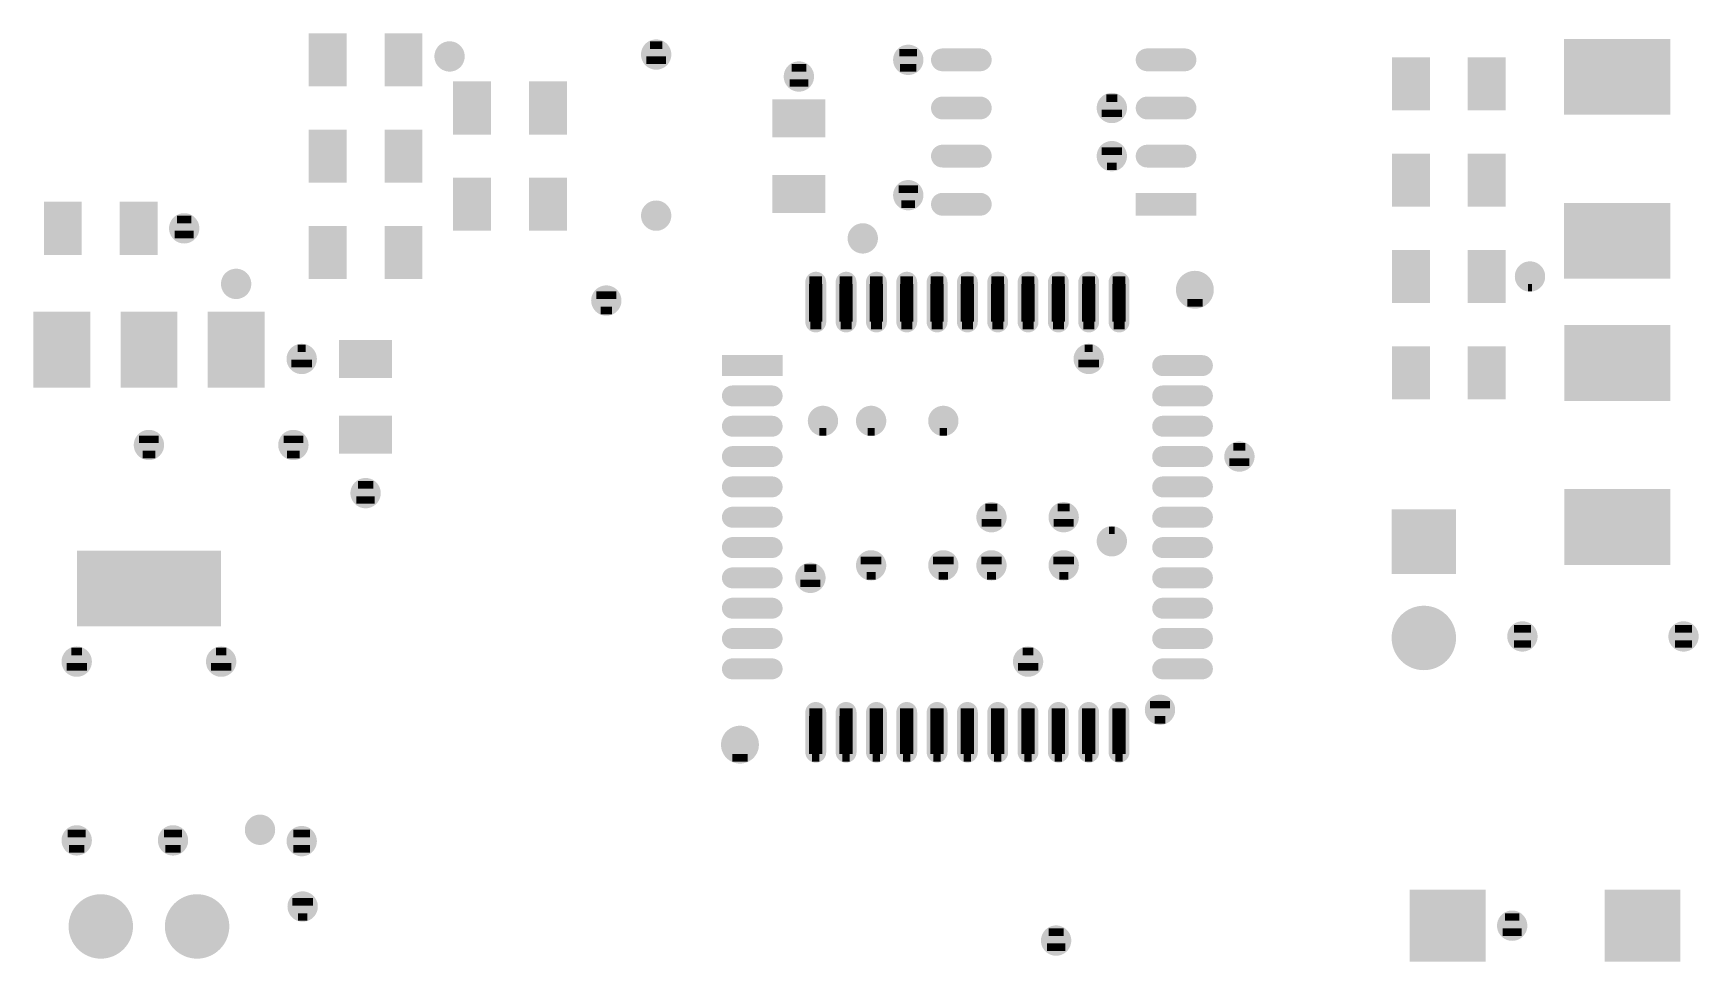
# Model space of a CAD drawing. Extents: x -61 to 101, y -94 to 26.
# Drawn here: x 12.58 to 56.51, y -62.53 to -38.04 of the extents above; entities that cross this region are included whole.
import ezdxf

# ---------------------------------------------------------------- set-up
doc = ezdxf.new("R2010")
doc.units = 0
doc.header["$MEASUREMENT"] = 0
doc.layers.add('TOP', color=74, linetype='CONTINUOUS')

msp = doc.modelspace()

# ---------------------------------------------------------------- linework, layer by layer
at = {"layer": 'TOP', "const_width": 0.2}
for points in [[(20.745, -38.14), (20.745, -39.34), (19.945, -39.34), (19.945, -38.14)], [(22.745, -38.14), (22.745, -39.34), (21.945, -39.34), (21.945, -38.14)], [(55.66, -38.288), (55.66, -40.088), (53.06, -40.088), (53.06, -38.288)], [(49.32, -38.775), (49.32, -39.975), (48.52, -39.975), (48.52, -38.775)], [(51.32, -38.775), (51.32, -39.975), (50.52, -39.975), (50.52, -38.775)], [(24.555, -39.41), (24.555, -40.61), (23.755, -40.61), (23.755, -39.41)], [(26.555, -39.41), (26.555, -40.61), (25.755, -40.61), (25.755, -39.41)], [(33.375, -39.88), (33.375, -40.68), (32.175, -40.68), (32.175, -39.88)], [(20.745, -40.68), (20.745, -41.88), (19.945, -41.88), (19.945, -40.68)], [(22.745, -40.68), (22.745, -41.88), (21.945, -41.88), (21.945, -40.68)], [(49.32, -41.315), (49.32, -42.515), (48.52, -42.515), (48.52, -41.315)], [(51.32, -41.315), (51.32, -42.515), (50.52, -42.515), (50.52, -41.315)], [(24.555, -41.95), (24.555, -43.15), (23.755, -43.15), (23.755, -41.95)], [(26.555, -41.95), (26.555, -43.15), (25.755, -43.15), (25.755, -41.95)], [(33.375, -41.88), (33.375, -42.68), (32.175, -42.68), (32.175, -41.88)], [(13.76, -42.585), (13.76, -43.785), (12.96, -43.785), (12.96, -42.585)], [(15.76, -42.585), (15.76, -43.785), (14.96, -43.785), (14.96, -42.585)], [(43.16, -42.35), (43.16, -42.75), (41.76, -42.75), (41.76, -42.35)], [(55.66, -42.612), (55.66, -44.412), (53.06, -44.412), (53.06, -42.612)], [(20.745, -43.22), (20.745, -44.42), (19.945, -44.42), (19.945, -43.22)], [(22.745, -43.22), (22.745, -44.42), (21.945, -44.42), (21.945, -43.22)], [(49.32, -43.855), (49.32, -45.055), (48.52, -45.055), (48.52, -43.855)], [(51.32, -43.855), (51.32, -45.055), (50.52, -45.055), (50.52, -43.855)], [(13.98, -45.485), (13.98, -47.285), (12.68, -47.285), (12.68, -45.485)], [(16.28, -45.485), (16.28, -47.285), (14.98, -47.285), (14.98, -45.485)], [(18.58, -45.485), (18.58, -47.285), (17.28, -47.285), (17.28, -45.485)], [(55.665, -45.838), (55.665, -47.638), (53.065, -47.638), (53.065, -45.838)], [(21.945, -46.23), (21.945, -47.03), (20.745, -47.03), (20.745, -46.23)], [(32.245, -46.63), (32.245, -46.98), (30.845, -46.98), (30.845, -46.63)], [(49.32, -46.395), (49.32, -47.595), (48.52, -47.595), (48.52, -46.395)], [(51.32, -46.395), (51.32, -47.595), (50.52, -47.595), (50.52, -46.395)], [(21.945, -48.23), (21.945, -49.03), (20.745, -49.03), (20.745, -48.23)], [(55.665, -50.162), (55.665, -51.962), (53.065, -51.962), (53.065, -50.162)], [(50.01, -50.7), (50.01, -52.2), (48.51, -52.2), (48.51, -50.7)], [(17.43, -51.785), (17.43, -53.585), (13.83, -53.585), (13.83, -51.785)], [(50.79, -60.73), (50.79, -62.43), (48.99, -62.43), (48.99, -60.73)], [(55.93, -60.73), (55.93, -62.43), (54.13, -62.43), (54.13, -60.73)]]:
    msp.add_lwpolyline(points, close=True, dxfattribs=at)
for points in [[(20.745, -38.15), (19.945, -38.15)], [(22.745, -38.15), (21.945, -38.15)], [(20.745, -38.35), (19.945, -38.35)], [(20.745, -38.55), (19.945, -38.55)], [(20.745, -38.75), (19.945, -38.75)], [(22.745, -38.35), (21.945, -38.35)], [(22.745, -38.55), (21.945, -38.55)], [(22.745, -38.75), (21.945, -38.75)], [(23.842, -38.55), (23.278, -38.55)], [(23.842, -38.75), (23.278, -38.75)], [(29.305, -38.55), (28.715, -38.55)], [(29.269, -38.75), (28.751, -38.75)], [(29.175, -38.35), (28.845, -38.35)], [(35.959, -38.75), (35.361, -38.75)], [(35.892, -38.55), (35.428, -38.55)], [(37.759, -38.75), (36.361, -38.75)], [(37.622, -38.55), (36.498, -38.55)], [(43.159, -38.75), (41.761, -38.75)], [(43.022, -38.55), (41.898, -38.55)], [(55.66, -38.35), (53.06, -38.35)], [(55.66, -38.55), (53.06, -38.55)], [(55.66, -38.75), (53.06, -38.75)], [(20.745, -38.95), (19.945, -38.95)], [(20.745, -39.15), (19.945, -39.15)], [(22.745, -38.95), (21.945, -38.95)], [(22.745, -39.15), (21.945, -39.15)], [(33.073, -39.15), (32.477, -39.15)], [(32.967, -38.95), (32.583, -38.95)], [(35.874, -38.95), (35.446, -38.95)], [(49.32, -38.95), (48.52, -38.95)], [(49.32, -39.15), (48.52, -39.15)], [(51.32, -38.95), (50.52, -38.95)], [(51.32, -39.15), (50.52, -39.15)], [(55.66, -38.95), (53.06, -38.95)], [(55.66, -39.15), (53.06, -39.15)], [(24.555, -39.55), (23.755, -39.55)], [(26.555, -39.55), (25.755, -39.55)], [(33.022, -39.35), (32.528, -39.35)], [(49.32, -39.35), (48.52, -39.35)], [(49.32, -39.55), (48.52, -39.55)], [(51.32, -39.35), (50.52, -39.35)], [(51.32, -39.55), (50.52, -39.55)], [(55.66, -39.35), (53.06, -39.35)], [(55.66, -39.55), (53.06, -39.55)], [(24.555, -39.75), (23.755, -39.75)], [(24.555, -39.95), (23.755, -39.95)], [(26.555, -39.75), (25.755, -39.75)], [(26.555, -39.95), (25.755, -39.95)], [(33.375, -39.95), (32.175, -39.95)], [(37.75, -39.95), (36.37, -39.95)], [(41.323, -39.95), (40.737, -39.95)], [(41.179, -39.75), (40.881, -39.75)], [(43.15, -39.95), (41.77, -39.95)], [(49.32, -39.75), (48.52, -39.75)], [(49.32, -39.95), (48.52, -39.95)], [(51.32, -39.75), (50.52, -39.75)], [(51.32, -39.95), (50.52, -39.95)], [(55.66, -39.75), (53.06, -39.75)], [(55.66, -39.95), (53.06, -39.95)], [(24.555, -40.15), (23.755, -40.15)], [(24.555, -40.35), (23.755, -40.35)], [(26.555, -40.15), (25.755, -40.15)], [(26.555, -40.35), (25.755, -40.35)], [(33.375, -40.15), (32.175, -40.15)], [(33.375, -40.35), (32.175, -40.35)], [(37.702, -40.15), (36.418, -40.15)], [(41.295, -40.15), (40.765, -40.15)], [(43.102, -40.15), (41.818, -40.15)], [(20.745, -40.75), (19.945, -40.75)], [(20.745, -40.95), (19.945, -40.95)], [(22.745, -40.75), (21.945, -40.75)], [(22.745, -40.95), (21.945, -40.95)], [(24.555, -40.55), (23.755, -40.55)], [(26.555, -40.55), (25.755, -40.55)], [(33.375, -40.55), (32.175, -40.55)], [(20.745, -41.15), (19.945, -41.15)], [(20.745, -41.35), (19.945, -41.35)], [(22.745, -41.15), (21.945, -41.15)], [(22.745, -41.35), (21.945, -41.35)], [(37.747, -41.35), (36.373, -41.35)], [(37.711, -41.15), (36.409, -41.15)], [(41.321, -41.35), (40.739, -41.35)], [(41.3, -41.15), (40.76, -41.15)], [(43.147, -41.35), (41.773, -41.35)], [(43.111, -41.15), (41.809, -41.15)], [(49.32, -41.35), (48.52, -41.35)], [(51.32, -41.35), (50.52, -41.35)], [(20.745, -41.55), (19.945, -41.55)], [(20.745, -41.75), (19.945, -41.75)], [(22.745, -41.55), (21.945, -41.55)], [(22.745, -41.75), (21.945, -41.75)], [(41.16, -41.55), (40.9, -41.55)], [(49.32, -41.55), (48.52, -41.55)], [(49.32, -41.75), (48.52, -41.75)], [(51.32, -41.55), (50.52, -41.55)], [(51.32, -41.75), (50.52, -41.75)], [(24.555, -41.95), (23.755, -41.95)], [(24.555, -42.15), (23.755, -42.15)], [(26.555, -41.95), (25.755, -41.95)], [(26.555, -42.15), (25.755, -42.15)], [(33.375, -41.95), (32.175, -41.95)], [(33.375, -42.15), (32.175, -42.15)], [(35.913, -42.15), (35.407, -42.15)], [(49.32, -41.95), (48.52, -41.95)], [(49.32, -42.15), (48.52, -42.15)], [(51.32, -41.95), (50.52, -41.95)], [(51.32, -42.15), (50.52, -42.15)], [(24.555, -42.35), (23.755, -42.35)], [(24.555, -42.55), (23.755, -42.55)], [(26.555, -42.35), (25.755, -42.35)], [(26.555, -42.55), (25.755, -42.55)], [(33.375, -42.35), (32.175, -42.35)], [(33.375, -42.55), (32.175, -42.55)], [(35.957, -42.35), (35.363, -42.35)], [(35.84, -42.55), (35.48, -42.55)], [(37.76, -42.55), (36.36, -42.55)], [(37.56, -42.35), (36.56, -42.35)], [(43.16, -42.35), (41.76, -42.35)], [(43.16, -42.55), (41.76, -42.55)], [(49.32, -42.35), (48.52, -42.35)], [(51.32, -42.35), (50.52, -42.35)], [(13.76, -42.75), (12.96, -42.75)], [(13.76, -42.95), (12.96, -42.95)], [(13.76, -43.15), (12.96, -43.15)], [(15.76, -42.75), (14.96, -42.75)], [(15.76, -42.95), (14.96, -42.95)], [(15.76, -43.15), (14.96, -43.15)], [(16.857, -43.15), (16.263, -43.15)], [(16.746, -42.95), (16.374, -42.95)], [(24.555, -42.75), (23.755, -42.75)], [(24.555, -42.95), (23.755, -42.95)], [(24.555, -43.15), (23.755, -43.15)], [(26.555, -42.75), (25.755, -42.75)], [(26.555, -42.95), (25.755, -42.95)], [(26.555, -43.15), (25.755, -43.15)], [(29.292, -42.75), (28.728, -42.75)], [(29.292, -42.95), (28.728, -42.95)], [(37.56, -42.75), (36.56, -42.75)], [(43.16, -42.75), (41.76, -42.75)], [(55.66, -42.75), (53.06, -42.75)], [(55.66, -42.95), (53.06, -42.95)], [(55.66, -43.15), (53.06, -43.15)], [(13.76, -43.35), (12.96, -43.35)], [(13.76, -43.55), (12.96, -43.55)], [(15.76, -43.35), (14.96, -43.35)], [(15.76, -43.55), (14.96, -43.55)], [(16.81, -43.35), (16.31, -43.35)], [(20.745, -43.35), (19.945, -43.35)], [(20.745, -43.55), (19.945, -43.55)], [(22.745, -43.35), (21.945, -43.35)], [(22.745, -43.55), (21.945, -43.55)], [(34.742, -43.35), (34.178, -43.35)], [(34.742, -43.55), (34.178, -43.55)], [(55.66, -43.35), (53.06, -43.35)], [(55.66, -43.55), (53.06, -43.55)], [(13.76, -43.75), (12.96, -43.75)], [(15.76, -43.75), (14.96, -43.75)], [(20.745, -43.75), (19.945, -43.75)], [(20.745, -43.95), (19.945, -43.95)], [(22.745, -43.75), (21.945, -43.75)], [(22.745, -43.95), (21.945, -43.95)], [(49.32, -43.95), (48.52, -43.95)], [(51.32, -43.95), (50.52, -43.95)], [(55.66, -43.75), (53.06, -43.75)], [(55.66, -43.95), (53.06, -43.95)], [(20.745, -44.15), (19.945, -44.15)], [(20.745, -44.35), (19.945, -44.35)], [(22.745, -44.15), (21.945, -44.15)], [(22.745, -44.35), (21.945, -44.35)], [(49.32, -44.15), (48.52, -44.15)], [(49.32, -44.35), (48.52, -44.35)], [(51.32, -44.15), (50.52, -44.15)], [(51.32, -44.35), (50.52, -44.35)], [(52.341, -44.35), (51.779, -44.35)], [(55.66, -44.15), (53.06, -44.15)], [(55.66, -44.35), (53.06, -44.35)], [(18.212, -44.55), (17.648, -44.55)], [(18.212, -44.75), (17.648, -44.75)], [(33.395, -44.75), (33.045, -44.75)], [(33.386, -44.55), (33.054, -44.55)], [(34.195, -44.75), (33.845, -44.75)], [(34.186, -44.55), (33.854, -44.55)], [(34.995, -44.75), (34.645, -44.75)], [(34.986, -44.55), (34.654, -44.55)], [(35.795, -44.75), (35.445, -44.75)], [(35.786, -44.55), (35.454, -44.55)], [(36.595, -44.75), (36.245, -44.75)], [(36.586, -44.55), (36.254, -44.55)], [(37.395, -44.75), (37.045, -44.75)], [(37.386, -44.55), (37.054, -44.55)], [(38.195, -44.75), (37.845, -44.75)], [(38.186, -44.55), (37.854, -44.55)], [(38.995, -44.75), (38.645, -44.75)], [(38.986, -44.55), (38.654, -44.55)], [(39.795, -44.75), (39.445, -44.75)], [(39.786, -44.55), (39.454, -44.55)], [(40.595, -44.75), (40.245, -44.75)], [(40.586, -44.55), (40.254, -44.55)], [(41.395, -44.75), (41.045, -44.75)], [(41.386, -44.55), (41.054, -44.55)], [(43.616, -44.75), (42.824, -44.75)], [(43.528, -44.55), (42.912, -44.55)], [(49.32, -44.55), (48.52, -44.55)], [(49.32, -44.75), (48.52, -44.75)], [(51.32, -44.55), (50.52, -44.55)], [(51.32, -44.75), (50.52, -44.75)], [(52.344, -44.55), (51.776, -44.55)], [(52.114, -44.75), (52.006, -44.75)], [(27.988, -45.15), (27.402, -45.15)], [(27.96, -44.95), (27.43, -44.95)], [(33.395, -44.95), (33.045, -44.95)], [(33.395, -45.15), (33.045, -45.15)], [(34.195, -44.95), (33.845, -44.95)], [(34.195, -45.15), (33.845, -45.15)], [(34.995, -44.95), (34.645, -44.95)], [(34.995, -45.15), (34.645, -45.15)], [(35.795, -44.95), (35.445, -44.95)], [(35.795, -45.15), (35.445, -45.15)], [(36.595, -44.95), (36.245, -44.95)], [(36.595, -45.15), (36.245, -45.15)], [(37.395, -44.95), (37.045, -44.95)], [(37.395, -45.15), (37.045, -45.15)], [(38.195, -44.95), (37.845, -44.95)], [(38.195, -45.15), (37.845, -45.15)], [(38.995, -44.95), (38.645, -44.95)], [(38.995, -45.15), (38.645, -45.15)], [(39.795, -44.95), (39.445, -44.95)], [(39.795, -45.15), (39.445, -45.15)], [(40.595, -44.95), (40.245, -44.95)], [(40.595, -45.15), (40.245, -45.15)], [(41.395, -44.95), (41.045, -44.95)], [(41.395, -45.15), (41.045, -45.15)], [(43.592, -44.95), (42.848, -44.95)], [(43.422, -45.15), (43.018, -45.15)], [(49.32, -44.95), (48.52, -44.95)], [(51.32, -44.95), (50.52, -44.95)], [(13.98, -45.55), (12.68, -45.55)], [(13.98, -45.75), (12.68, -45.75)], [(16.28, -45.55), (14.98, -45.55)], [(16.28, -45.75), (14.98, -45.75)], [(18.58, -45.55), (17.28, -45.55)], [(18.58, -45.75), (17.28, -45.75)], [(27.844, -45.35), (27.546, -45.35)], [(33.395, -45.35), (33.045, -45.35)], [(33.395, -45.55), (33.045, -45.55)], [(33.366, -45.75), (33.074, -45.75)], [(34.195, -45.35), (33.845, -45.35)], [(34.195, -45.55), (33.845, -45.55)], [(34.166, -45.75), (33.874, -45.75)], [(34.995, -45.35), (34.645, -45.35)], [(34.995, -45.55), (34.645, -45.55)], [(34.966, -45.75), (34.674, -45.75)], [(35.795, -45.35), (35.445, -45.35)], [(35.795, -45.55), (35.445, -45.55)], [(35.766, -45.75), (35.474, -45.75)], [(36.595, -45.35), (36.245, -45.35)], [(36.595, -45.55), (36.245, -45.55)], [(36.566, -45.75), (36.274, -45.75)], [(37.395, -45.35), (37.045, -45.35)], [(37.395, -45.55), (37.045, -45.55)], [(37.366, -45.75), (37.074, -45.75)], [(38.195, -45.35), (37.845, -45.35)], [(38.195, -45.55), (37.845, -45.55)], [(38.166, -45.75), (37.874, -45.75)], [(38.995, -45.35), (38.645, -45.35)], [(38.995, -45.55), (38.645, -45.55)], [(38.966, -45.75), (38.674, -45.75)], [(39.795, -45.35), (39.445, -45.35)], [(39.795, -45.55), (39.445, -45.55)], [(39.766, -45.75), (39.474, -45.75)], [(40.595, -45.35), (40.245, -45.35)], [(40.595, -45.55), (40.245, -45.55)], [(40.566, -45.75), (40.274, -45.75)], [(41.395, -45.35), (41.045, -45.35)], [(41.395, -45.55), (41.045, -45.55)], [(41.366, -45.75), (41.074, -45.75)], [(13.98, -45.95), (12.68, -45.95)], [(13.98, -46.15), (12.68, -46.15)], [(16.28, -45.95), (14.98, -45.95)], [(16.28, -46.15), (14.98, -46.15)], [(18.58, -45.95), (17.28, -45.95)], [(18.58, -46.15), (17.28, -46.15)], [(55.665, -45.95), (53.065, -45.95)], [(55.665, -46.15), (53.065, -46.15)], [(13.98, -46.35), (12.68, -46.35)], [(13.98, -46.55), (12.68, -46.55)], [(16.28, -46.35), (14.98, -46.35)], [(16.28, -46.55), (14.98, -46.55)], [(18.58, -46.35), (17.28, -46.35)], [(18.58, -46.55), (17.28, -46.55)], [(19.949, -46.55), (19.371, -46.55)], [(19.767, -46.35), (19.553, -46.35)], [(21.945, -46.35), (20.745, -46.35)], [(21.945, -46.55), (20.745, -46.55)], [(40.709, -46.55), (40.131, -46.55)], [(40.527, -46.35), (40.313, -46.35)], [(49.32, -46.55), (48.52, -46.55)], [(51.32, -46.55), (50.52, -46.55)], [(55.665, -46.35), (53.065, -46.35)], [(55.665, -46.55), (53.065, -46.55)], [(13.98, -46.75), (12.68, -46.75)], [(13.98, -46.95), (12.68, -46.95)], [(16.28, -46.75), (14.98, -46.75)], [(16.28, -46.95), (14.98, -46.95)], [(18.58, -46.75), (17.28, -46.75)], [(18.58, -46.95), (17.28, -46.95)], [(19.934, -46.75), (19.386, -46.75)], [(21.945, -46.75), (20.745, -46.75)], [(21.945, -46.95), (20.745, -46.95)], [(32.245, -46.75), (30.845, -46.75)], [(32.245, -46.95), (30.845, -46.95)], [(40.694, -46.75), (40.146, -46.75)], [(43.586, -46.75), (42.204, -46.75)], [(43.517, -46.95), (42.273, -46.95)], [(49.32, -46.75), (48.52, -46.75)], [(49.32, -46.95), (48.52, -46.95)], [(51.32, -46.75), (50.52, -46.75)], [(51.32, -46.95), (50.52, -46.95)], [(55.665, -46.75), (53.065, -46.75)], [(55.665, -46.95), (53.065, -46.95)], [(13.98, -47.15), (12.68, -47.15)], [(16.28, -47.15), (14.98, -47.15)], [(18.58, -47.15), (17.28, -47.15)], [(49.32, -47.15), (48.52, -47.15)], [(49.32, -47.35), (48.52, -47.35)], [(51.32, -47.15), (50.52, -47.15)], [(51.32, -47.35), (50.52, -47.35)], [(55.665, -47.15), (53.065, -47.15)], [(55.665, -47.35), (53.065, -47.35)], [(32.236, -47.55), (30.854, -47.55)], [(32.167, -47.75), (30.923, -47.75)], [(43.586, -47.55), (42.204, -47.55)], [(43.517, -47.75), (42.273, -47.75)], [(49.32, -47.55), (48.52, -47.55)], [(51.32, -47.55), (50.52, -47.55)], [(55.665, -47.55), (53.065, -47.55)], [(21.945, -48.35), (20.745, -48.35)], [(32.236, -48.35), (30.854, -48.35)], [(33.697, -48.35), (33.123, -48.35)], [(33.687, -48.15), (33.133, -48.15)], [(34.967, -48.35), (34.393, -48.35)], [(34.957, -48.15), (34.403, -48.15)], [(36.872, -48.35), (36.298, -48.35)], [(36.862, -48.15), (36.308, -48.15)], [(43.586, -48.35), (42.204, -48.35)], [(15.889, -48.75), (15.371, -48.75)], [(19.699, -48.75), (19.181, -48.75)], [(21.945, -48.55), (20.745, -48.55)], [(21.945, -48.75), (20.745, -48.75)], [(32.167, -48.55), (30.923, -48.55)], [(33.503, -48.55), (33.317, -48.55)], [(34.773, -48.55), (34.587, -48.55)], [(36.678, -48.55), (36.492, -48.55)], [(43.517, -48.55), (42.273, -48.55)], [(15.925, -48.95), (15.335, -48.95)], [(15.795, -49.15), (15.465, -49.15)], [(19.735, -48.95), (19.145, -48.95)], [(19.605, -49.15), (19.275, -49.15)], [(21.945, -48.95), (20.745, -48.95)], [(32.236, -49.15), (30.854, -49.15)], [(43.586, -49.15), (42.204, -49.15)], [(44.689, -49.15), (44.101, -49.15)], [(44.553, -48.95), (44.237, -48.95)], [(32.167, -49.35), (30.923, -49.35)], [(43.517, -49.35), (42.273, -49.35)], [(44.657, -49.35), (44.133, -49.35)], [(21.644, -50.15), (21.046, -50.15)], [(21.548, -49.95), (21.142, -49.95)], [(32.236, -49.95), (30.854, -49.95)], [(32.167, -50.15), (30.923, -50.15)], [(43.586, -49.95), (42.204, -49.95)], [(43.517, -50.15), (42.273, -50.15)], [(21.585, -50.35), (21.105, -50.35)], [(38.013, -50.55), (37.697, -50.55)], [(39.918, -50.55), (39.602, -50.55)], [(55.665, -50.35), (53.065, -50.35)], [(55.665, -50.55), (53.065, -50.55)], [(32.236, -50.75), (30.854, -50.75)], [(32.167, -50.95), (30.923, -50.95)], [(38.149, -50.75), (37.561, -50.75)], [(38.117, -50.95), (37.593, -50.95)], [(40.054, -50.75), (39.466, -50.75)], [(40.022, -50.95), (39.498, -50.95)], [(43.586, -50.75), (42.204, -50.75)], [(43.517, -50.95), (42.273, -50.95)], [(50.01, -50.75), (48.51, -50.75)], [(50.01, -50.95), (48.51, -50.95)], [(55.665, -50.75), (53.065, -50.75)], [(55.665, -50.95), (53.065, -50.95)], [(41.316, -51.35), (40.744, -51.35)], [(41.106, -51.15), (40.954, -51.15)], [(50.01, -51.15), (48.51, -51.15)], [(50.01, -51.35), (48.51, -51.35)], [(55.665, -51.15), (53.065, -51.15)], [(55.665, -51.35), (53.065, -51.35)], [(32.236, -51.55), (30.854, -51.55)], [(32.167, -51.75), (30.923, -51.75)], [(41.309, -51.55), (40.751, -51.55)], [(43.586, -51.55), (42.204, -51.55)], [(43.517, -51.75), (42.273, -51.75)], [(50.01, -51.55), (48.51, -51.55)], [(50.01, -51.75), (48.51, -51.75)], [(55.665, -51.55), (53.065, -51.55)], [(55.665, -51.75), (53.065, -51.75)], [(17.43, -51.95), (13.83, -51.95)], [(17.43, -52.15), (13.83, -52.15)], [(17.43, -52.35), (13.83, -52.35)], [(32.236, -52.35), (30.854, -52.35)], [(33.373, -52.35), (32.785, -52.35)], [(33.237, -52.15), (32.921, -52.15)], [(34.97, -52.15), (34.39, -52.15)], [(34.952, -51.95), (34.408, -51.95)], [(34.799, -52.35), (34.561, -52.35)], [(36.875, -52.15), (36.295, -52.15)], [(36.857, -51.95), (36.313, -51.95)], [(36.704, -52.35), (36.466, -52.35)], [(38.145, -52.15), (37.565, -52.15)], [(38.127, -51.95), (37.583, -51.95)], [(37.974, -52.35), (37.736, -52.35)], [(40.05, -52.15), (39.47, -52.15)], [(40.032, -51.95), (39.488, -51.95)], [(39.879, -52.35), (39.641, -52.35)], [(43.586, -52.35), (42.204, -52.35)], [(50.01, -51.95), (48.51, -51.95)], [(50.01, -52.15), (48.51, -52.15)], [(55.665, -51.95), (53.065, -51.95)], [(17.43, -52.55), (13.83, -52.55)], [(17.43, -52.75), (13.83, -52.75)], [(32.167, -52.55), (30.923, -52.55)], [(33.341, -52.55), (32.817, -52.55)], [(43.517, -52.55), (42.273, -52.55)], [(17.43, -52.95), (13.83, -52.95)], [(17.43, -53.15), (13.83, -53.15)], [(32.236, -53.15), (30.854, -53.15)], [(43.586, -53.15), (42.204, -53.15)], [(17.43, -53.35), (13.83, -53.35)], [(17.43, -53.55), (13.83, -53.55)], [(32.167, -53.35), (30.923, -53.35)], [(43.517, -53.35), (42.273, -53.35)], [(49.867, -53.55), (48.653, -53.55)], [(49.651, -53.35), (48.869, -53.35)], [(32.236, -53.95), (30.854, -53.95)], [(43.586, -53.95), (42.204, -53.95)], [(50.008, -53.95), (48.512, -53.95)], [(49.97, -53.75), (48.55, -53.75)], [(52.16, -53.95), (51.56, -53.95)], [(52.083, -53.75), (51.637, -53.75)], [(56.41, -53.95), (55.81, -53.95)], [(56.333, -53.75), (55.887, -53.75)], [(14.017, -54.55), (13.433, -54.55)], [(13.865, -54.35), (13.585, -54.35)], [(17.827, -54.55), (17.243, -54.55)], [(17.675, -54.35), (17.395, -54.35)], [(32.167, -54.15), (30.923, -54.15)], [(39.112, -54.55), (38.528, -54.55)], [(38.96, -54.35), (38.68, -54.35)], [(43.517, -54.15), (42.273, -54.15)], [(49.992, -54.15), (48.528, -54.15)], [(49.917, -54.35), (48.603, -54.35)], [(49.758, -54.55), (48.762, -54.55)], [(52.083, -54.15), (51.637, -54.15)], [(56.333, -54.15), (55.887, -54.15)], [(13.992, -54.75), (13.458, -54.75)], [(17.802, -54.75), (17.268, -54.75)], [(32.236, -54.75), (30.854, -54.75)], [(32.167, -54.95), (30.923, -54.95)], [(39.087, -54.75), (38.553, -54.75)], [(43.586, -54.75), (42.204, -54.75)], [(43.517, -54.95), (42.273, -54.95)], [(42.567, -55.75), (42.033, -55.75)], [(33.395, -56.15), (33.045, -56.15)], [(33.394, -55.95), (33.046, -55.95)], [(34.195, -56.15), (33.845, -56.15)], [(34.194, -55.95), (33.846, -55.95)], [(34.995, -56.15), (34.645, -56.15)], [(34.994, -55.95), (34.646, -55.95)], [(35.795, -56.15), (35.445, -56.15)], [(35.794, -55.95), (35.446, -55.95)], [(36.595, -56.15), (36.245, -56.15)], [(36.594, -55.95), (36.246, -55.95)], [(37.395, -56.15), (37.045, -56.15)], [(37.394, -55.95), (37.046, -55.95)], [(38.195, -56.15), (37.845, -56.15)], [(38.194, -55.95), (37.846, -55.95)], [(38.995, -56.15), (38.645, -56.15)], [(38.994, -55.95), (38.646, -55.95)], [(39.795, -56.15), (39.445, -56.15)], [(39.794, -55.95), (39.446, -55.95)], [(40.595, -56.15), (40.245, -56.15)], [(40.594, -55.95), (40.246, -55.95)], [(41.395, -56.15), (41.045, -56.15)], [(41.394, -55.95), (41.046, -55.95)], [(42.592, -55.95), (42.008, -55.95)], [(42.44, -56.15), (42.16, -56.15)], [(31.616, -56.75), (30.824, -56.75)], [(31.528, -56.55), (30.912, -56.55)], [(33.395, -56.35), (33.045, -56.35)], [(33.395, -56.55), (33.045, -56.55)], [(33.395, -56.75), (33.045, -56.75)], [(34.195, -56.35), (33.845, -56.35)], [(34.195, -56.55), (33.845, -56.55)], [(34.195, -56.75), (33.845, -56.75)], [(34.995, -56.35), (34.645, -56.35)], [(34.995, -56.55), (34.645, -56.55)], [(34.995, -56.75), (34.645, -56.75)], [(35.795, -56.35), (35.445, -56.35)], [(35.795, -56.55), (35.445, -56.55)], [(35.795, -56.75), (35.445, -56.75)], [(36.595, -56.35), (36.245, -56.35)], [(36.595, -56.55), (36.245, -56.55)], [(36.595, -56.75), (36.245, -56.75)], [(37.395, -56.35), (37.045, -56.35)], [(37.395, -56.55), (37.045, -56.55)], [(37.395, -56.75), (37.045, -56.75)], [(38.195, -56.35), (37.845, -56.35)], [(38.195, -56.55), (37.845, -56.55)], [(38.195, -56.75), (37.845, -56.75)], [(38.995, -56.35), (38.645, -56.35)], [(38.995, -56.55), (38.645, -56.55)], [(38.995, -56.75), (38.645, -56.75)], [(39.795, -56.35), (39.445, -56.35)], [(39.795, -56.55), (39.445, -56.55)], [(39.795, -56.75), (39.445, -56.75)], [(40.595, -56.35), (40.245, -56.35)], [(40.595, -56.55), (40.245, -56.55)], [(40.595, -56.75), (40.245, -56.75)], [(41.395, -56.35), (41.045, -56.35)], [(41.395, -56.55), (41.045, -56.55)], [(41.395, -56.75), (41.045, -56.75)], [(31.592, -56.95), (30.848, -56.95)], [(31.422, -57.15), (31.018, -57.15)], [(33.395, -56.95), (33.045, -56.95)], [(33.317, -57.15), (33.123, -57.15)], [(34.195, -56.95), (33.845, -56.95)], [(34.117, -57.15), (33.923, -57.15)], [(34.995, -56.95), (34.645, -56.95)], [(34.917, -57.15), (34.723, -57.15)], [(35.795, -56.95), (35.445, -56.95)], [(35.717, -57.15), (35.523, -57.15)], [(36.595, -56.95), (36.245, -56.95)], [(36.517, -57.15), (36.323, -57.15)], [(37.395, -56.95), (37.045, -56.95)], [(37.317, -57.15), (37.123, -57.15)], [(38.195, -56.95), (37.845, -56.95)], [(38.117, -57.15), (37.923, -57.15)], [(38.995, -56.95), (38.645, -56.95)], [(38.917, -57.15), (38.723, -57.15)], [(39.795, -56.95), (39.445, -56.95)], [(39.717, -57.15), (39.523, -57.15)], [(40.595, -56.95), (40.245, -56.95)], [(40.517, -57.15), (40.323, -57.15)], [(41.395, -56.95), (41.045, -56.95)], [(41.317, -57.15), (41.123, -57.15)], [(18.842, -58.95), (18.278, -58.95)], [(14.024, -59.35), (13.426, -59.35)], [(13.965, -59.15), (13.485, -59.15)], [(16.564, -59.35), (15.966, -59.35)], [(16.505, -59.15), (16.025, -59.15)], [(18.842, -59.15), (18.278, -59.15)], [(19.96, -59.35), (19.36, -59.35)], [(19.883, -59.15), (19.437, -59.15)], [(13.928, -59.55), (13.522, -59.55)], [(16.468, -59.55), (16.062, -59.55)], [(19.883, -59.55), (19.437, -59.55)], [(14.96, -61.15), (13.76, -61.15)], [(14.734, -60.95), (13.986, -60.95)], [(17.5, -61.15), (16.3, -61.15)], [(17.274, -60.95), (16.526, -60.95)], [(19.975, -61.15), (19.395, -61.15)], [(19.957, -60.95), (19.413, -60.95)], [(50.79, -60.75), (48.99, -60.75)], [(50.79, -60.95), (48.99, -60.95)], [(50.79, -61.15), (48.99, -61.15)], [(55.93, -60.75), (54.13, -60.75)], [(55.93, -60.95), (54.13, -60.95)], [(55.93, -61.15), (54.13, -61.15)], [(15.108, -61.55), (13.612, -61.55)], [(15.067, -61.35), (13.653, -61.35)], [(17.648, -61.55), (16.152, -61.55)], [(17.607, -61.35), (16.193, -61.35)], [(19.804, -61.35), (19.566, -61.35)], [(50.79, -61.35), (48.99, -61.35)], [(50.79, -61.55), (48.99, -61.55)], [(51.888, -61.55), (51.292, -61.55)], [(51.782, -61.35), (51.398, -61.35)], [(55.93, -61.35), (54.13, -61.35)], [(55.93, -61.55), (54.13, -61.55)], [(15.094, -61.75), (13.626, -61.75)], [(15.023, -61.95), (13.697, -61.95)], [(17.634, -61.75), (16.166, -61.75)], [(17.563, -61.95), (16.237, -61.95)], [(39.859, -61.95), (39.261, -61.95)], [(39.76, -61.75), (39.36, -61.75)], [(50.79, -61.75), (48.99, -61.75)], [(50.79, -61.95), (48.99, -61.95)], [(51.837, -61.75), (51.343, -61.75)], [(55.93, -61.75), (54.13, -61.75)], [(55.93, -61.95), (54.13, -61.95)], [(14.869, -62.15), (13.851, -62.15)], [(17.409, -62.15), (16.391, -62.15)], [(39.802, -62.15), (39.318, -62.15)], [(50.79, -62.15), (48.99, -62.15)], [(50.79, -62.35), (48.99, -62.35)], [(55.93, -62.15), (54.13, -62.15)], [(55.93, -62.35), (54.13, -62.35)]]:
    msp.add_lwpolyline(points, dxfattribs=at)
for points in [[(29.01, -38.3, 1), (29.01, -38.9, 1)], [(23.56, -38.35, 1), (23.56, -38.95, 1)], [(35.66, -38.44, 1), (35.66, -39.04, 1)], [(37.56, -38.54, -1), (37.56, -38.94), (36.56, -38.94, -1), (36.56, -38.54)], [(42.96, -38.54, -1), (42.96, -38.94), (41.96, -38.94, -1), (41.96, -38.54)], [(32.775, -38.88, 1), (32.775, -39.48, 1)], [(37.56, -39.81, -1), (37.56, -40.21), (36.56, -40.21, -1), (36.56, -39.81)], [(41.03, -39.71, 1), (41.03, -40.31, 1)], [(42.96, -39.81, -1), (42.96, -40.21), (41.96, -40.21, -1), (41.96, -39.81)], [(37.56, -41.08, -1), (37.56, -41.48), (36.56, -41.48, -1), (36.56, -41.08)], [(41.03, -40.98, 1), (41.03, -41.58, 1)], [(42.96, -41.08, -1), (42.96, -41.48), (41.96, -41.48, -1), (41.96, -41.08)], [(35.66, -42.01, 1), (35.66, -42.61, 1)], [(29.01, -42.55, 1), (29.01, -43.15, 1)], [(37.56, -42.35, -1), (37.56, -42.75), (36.56, -42.75, -1), (36.56, -42.35)], [(16.56, -42.885, 1), (16.56, -43.485, 1)], [(34.46, -43.15, 1), (34.46, -43.75, 1)], [(17.93, -44.35, 1), (17.93, -44.95, 1)], [(33.045, -44.605, -1), (33.395, -44.605), (33.395, -45.655, -1), (33.045, -45.655)], [(33.845, -44.605, -1), (34.195, -44.605), (34.195, -45.655, -1), (33.845, -45.655)], [(34.645, -44.605, -1), (34.995, -44.605), (34.995, -45.655, -1), (34.645, -45.655)], [(35.445, -44.605, -1), (35.795, -44.605), (35.795, -45.655, -1), (35.445, -45.655)], [(36.245, -44.605, -1), (36.595, -44.605), (36.595, -45.655, -1), (36.245, -45.655)], [(37.045, -44.605, -1), (37.395, -44.605), (37.395, -45.655, -1), (37.045, -45.655)], [(37.845, -44.605, -1), (38.195, -44.605), (38.195, -45.655, -1), (37.845, -45.655)], [(38.645, -44.605, -1), (38.995, -44.605), (38.995, -45.655, -1), (38.645, -45.655)], [(39.445, -44.605, -1), (39.795, -44.605), (39.795, -45.655, -1), (39.445, -45.655)], [(40.245, -44.605, -1), (40.595, -44.605), (40.595, -45.655, -1), (40.245, -45.655)], [(41.045, -44.605, -1), (41.395, -44.605), (41.395, -45.655, -1), (41.045, -45.655)], [(43.22, -44.405, 1), (43.22, -45.205, 1)], [(52.06, -44.155, 1), (52.06, -44.755, 1)], [(27.695, -44.79, 1), (27.695, -45.39, 1)], [(19.66, -46.33, 1), (19.66, -46.93, 1)], [(40.42, -46.33, 1), (40.42, -46.93, 1)], [(43.42, -46.63, -1), (43.42, -46.98), (42.37, -46.98, -1), (42.37, -46.63)], [(32.07, -47.43, -1), (32.07, -47.78), (31.02, -47.78, -1), (31.02, -47.43)], [(43.42, -47.43, -1), (43.42, -47.78), (42.37, -47.78, -1), (42.37, -47.43)], [(33.41, -47.965, 1), (33.41, -48.565, 1)], [(34.68, -47.965, 1), (34.68, -48.565, 1)], [(36.585, -47.965, 1), (36.585, -48.565, 1)], [(32.07, -48.23, -1), (32.07, -48.58), (31.02, -48.58, -1), (31.02, -48.23)], [(43.42, -48.23, -1), (43.42, -48.58), (42.37, -48.58, -1), (42.37, -48.23)], [(15.63, -48.6, 1), (15.63, -49.2, 1)], [(19.44, -48.6, 1), (19.44, -49.2, 1)], [(32.07, -49.03, -1), (32.07, -49.38), (31.02, -49.38, -1), (31.02, -49.03)], [(43.42, -49.03, -1), (43.42, -49.38), (42.37, -49.38, -1), (42.37, -49.03)], [(44.395, -48.905, 1), (44.395, -49.505, 1)], [(21.345, -49.87, 1), (21.345, -50.47, 1)], [(32.07, -49.83, -1), (32.07, -50.18), (31.02, -50.18, -1), (31.02, -49.83)], [(43.42, -49.83, -1), (43.42, -50.18), (42.37, -50.18, -1), (42.37, -49.83)], [(37.855, -50.505, 1), (37.855, -51.105, 1)], [(39.76, -50.505, 1), (39.76, -51.105, 1)], [(32.07, -50.63, -1), (32.07, -50.98), (31.02, -50.98, -1), (31.02, -50.63)], [(43.42, -50.63, -1), (43.42, -50.98), (42.37, -50.98, -1), (42.37, -50.63)], [(32.07, -51.43, -1), (32.07, -51.78), (31.02, -51.78, -1), (31.02, -51.43)], [(41.03, -51.14, 1), (41.03, -51.74, 1)], [(43.42, -51.43, -1), (43.42, -51.78), (42.37, -51.78, -1), (42.37, -51.43)], [(34.68, -51.775, 1), (34.68, -52.375, 1)], [(36.585, -51.775, 1), (36.585, -52.375, 1)], [(37.855, -51.775, 1), (37.855, -52.375, 1)], [(39.76, -51.775, 1), (39.76, -52.375, 1)], [(32.07, -52.23, -1), (32.07, -52.58), (31.02, -52.58, -1), (31.02, -52.23)], [(33.079, -52.105, 1), (33.079, -52.705, 1)], [(43.42, -52.23, -1), (43.42, -52.58), (42.37, -52.58, -1), (42.37, -52.23)], [(32.07, -53.03, -1), (32.07, -53.38), (31.02, -53.38, -1), (31.02, -53.03)], [(43.42, -53.03, -1), (43.42, -53.38), (42.37, -53.38, -1), (42.37, -53.03)], [(49.26, -53.24, 1), (49.26, -54.74, 1)], [(51.86, -53.65, 1), (51.86, -54.25, 1)], [(56.11, -53.65, 1), (56.11, -54.25, 1)], [(32.07, -53.83, -1), (32.07, -54.18), (31.02, -54.18, -1), (31.02, -53.83)], [(43.42, -53.83, -1), (43.42, -54.18), (42.37, -54.18, -1), (42.37, -53.83)], [(13.725, -54.315, 1), (13.725, -54.915, 1)], [(17.535, -54.315, 1), (17.535, -54.915, 1)], [(38.82, -54.315, 1), (38.82, -54.915, 1)], [(32.07, -54.63, -1), (32.07, -54.98), (31.02, -54.98, -1), (31.02, -54.63)], [(43.42, -54.63, -1), (43.42, -54.98), (42.37, -54.98, -1), (42.37, -54.63)], [(33.045, -55.955, -1), (33.395, -55.955), (33.395, -57.005, -1), (33.045, -57.005)], [(33.845, -55.955, -1), (34.195, -55.955), (34.195, -57.005, -1), (33.845, -57.005)], [(34.645, -55.955, -1), (34.995, -55.955), (34.995, -57.005, -1), (34.645, -57.005)], [(35.445, -55.955, -1), (35.795, -55.955), (35.795, -57.005, -1), (35.445, -57.005)], [(36.245, -55.955, -1), (36.595, -55.955), (36.595, -57.005, -1), (36.245, -57.005)], [(37.045, -55.955, -1), (37.395, -55.955), (37.395, -57.005, -1), (37.045, -57.005)], [(37.845, -55.955, -1), (38.195, -55.955), (38.195, -57.005, -1), (37.845, -57.005)], [(38.645, -55.955, -1), (38.995, -55.955), (38.995, -57.005, -1), (38.645, -57.005)], [(39.445, -55.955, -1), (39.795, -55.955), (39.795, -57.005, -1), (39.445, -57.005)], [(40.245, -55.955, -1), (40.595, -55.955), (40.595, -57.005, -1), (40.245, -57.005)], [(41.045, -55.955, -1), (41.395, -55.955), (41.395, -57.005, -1), (41.045, -57.005)], [(42.3, -55.585, 1), (42.3, -56.185, 1)], [(31.22, -56.405, 1), (31.22, -57.205, 1)], [(18.56, -58.75, 1), (18.56, -59.35, 1)], [(13.725, -59.03, 1), (13.725, -59.63, 1)], [(16.265, -59.03, 1), (16.265, -59.63, 1)], [(19.66, -59.05, 1), (19.66, -59.65, 1)], [(14.36, -60.85, 1), (14.36, -62.35, 1)], [(16.9, -60.85, 1), (16.9, -62.35, 1)], [(19.685, -60.775, 1), (19.685, -61.375, 1)], [(51.59, -61.28, 1), (51.59, -61.88, 1)], [(39.56, -61.673, 1), (39.56, -62.273, 1)]]:
    msp.add_lwpolyline(points, format="xyb", close=True, dxfattribs=at)

doc.saveas('drawing.dxf')
